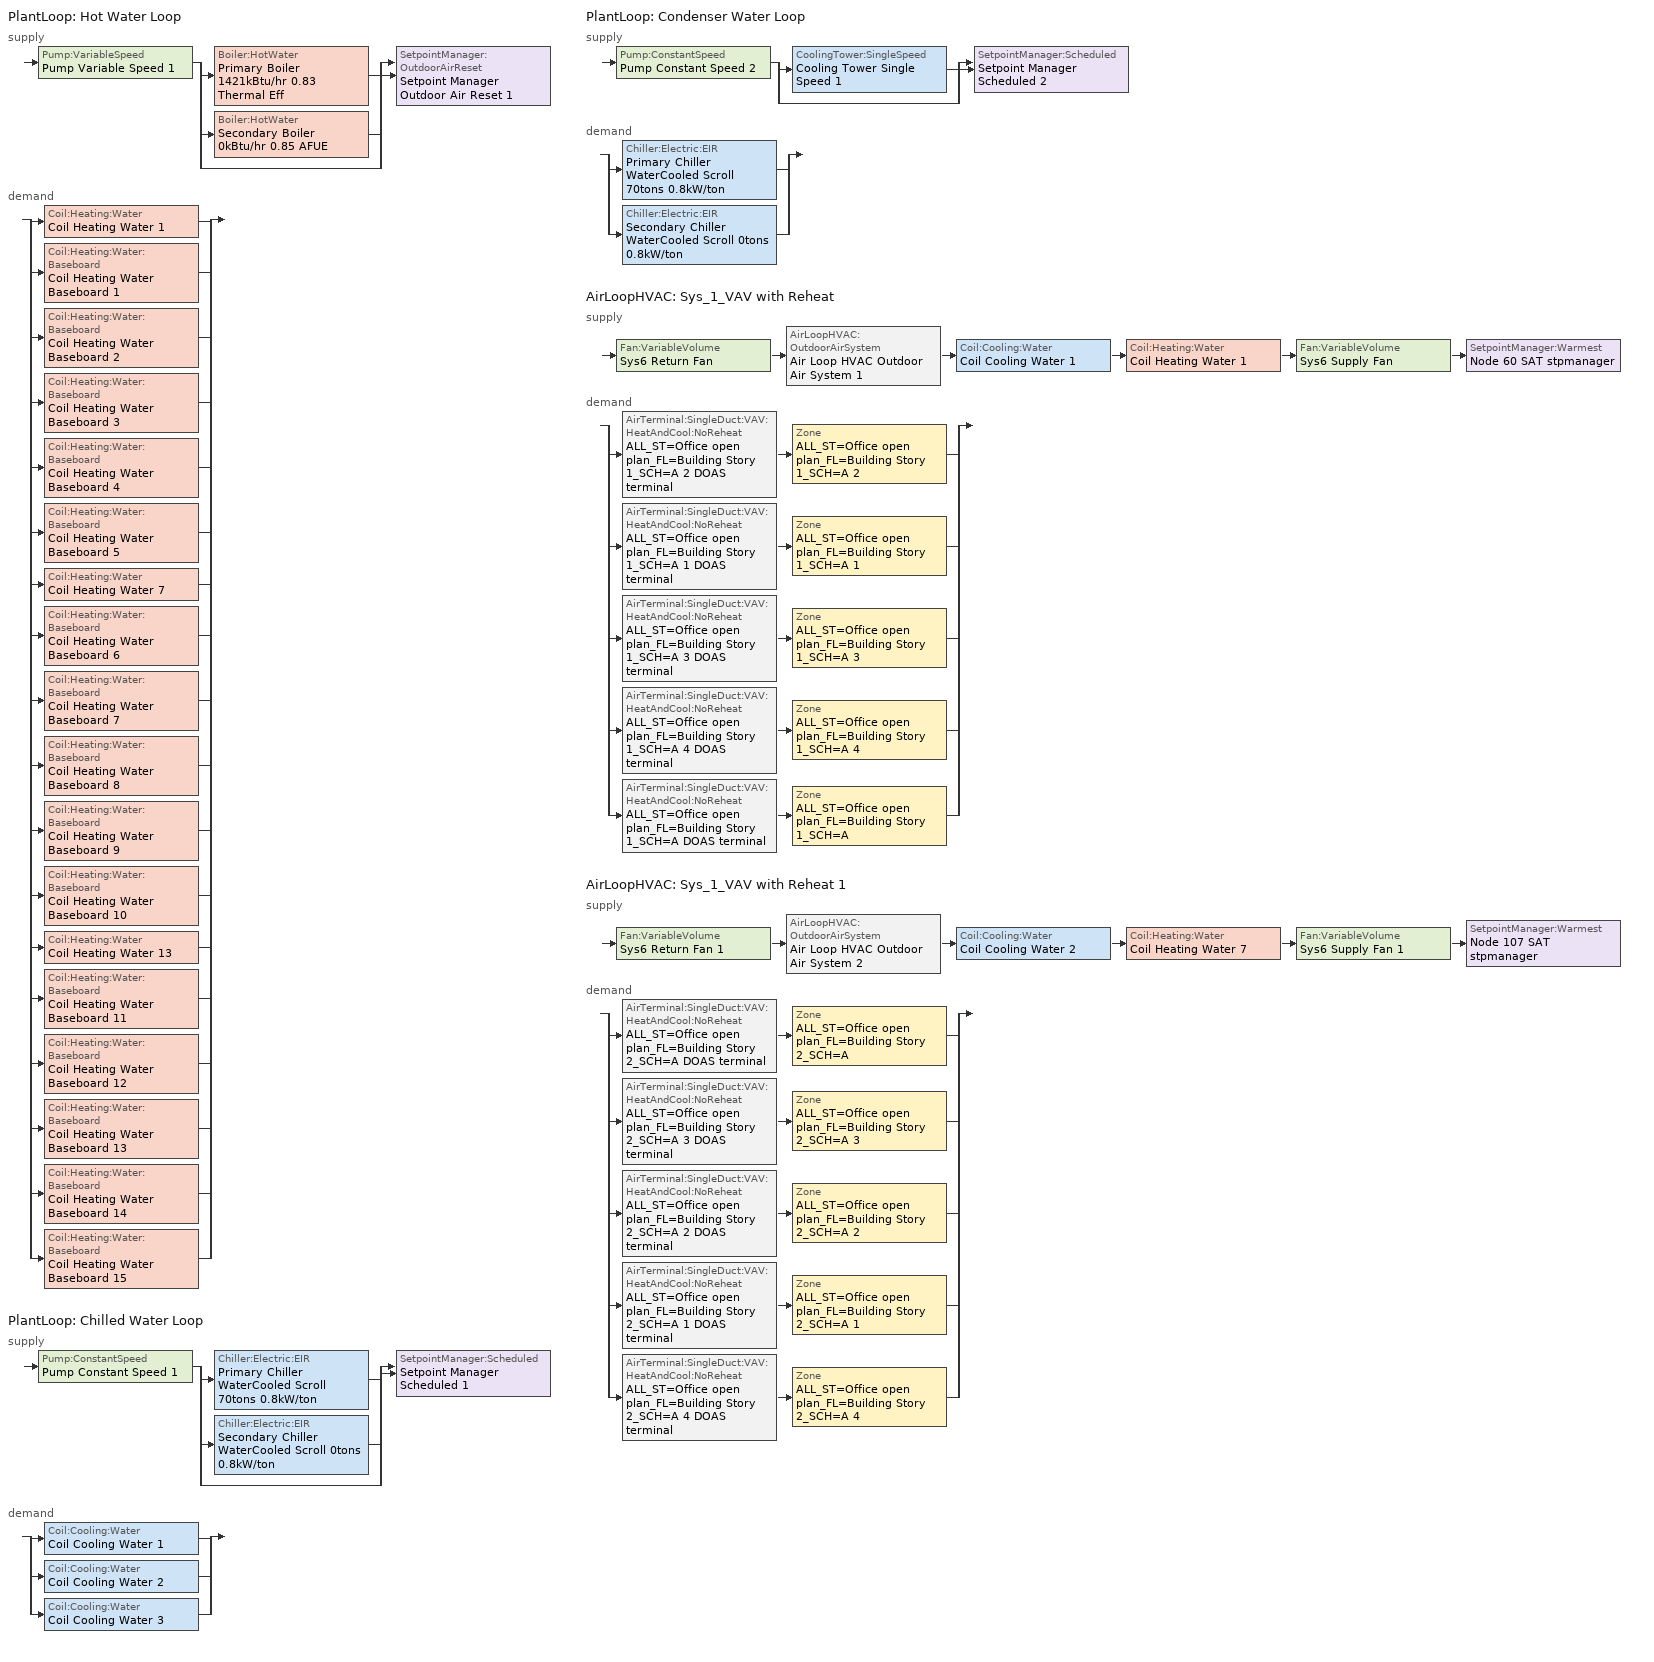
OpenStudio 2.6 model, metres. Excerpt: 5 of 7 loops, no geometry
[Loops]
PlantLoop 'Hot Water Loop'
 supply: Pump:VariableSpeed 'Pump Variable Speed 1' > split
  | Boiler:HotWater 'Primary Boiler 1421kBtu/hr 0.83 Thermal Eff'
  | Boiler:HotWater 'Secondary Boiler 0kBtu/hr 0.85 AFUE'
  | bypass
  join > SetpointManager:OutdoorAirReset 'Setpoint Manager Outdoor Air Reset 1'
 demand: split
  | Coil:Heating:Water 'Coil Heating Water 1'
  | Coil:Heating:Water:Baseboard 'Coil Heating Water Baseboard 1'
  | Coil:Heating:Water:Baseboard 'Coil Heating Water Baseboard 2'
  | Coil:Heating:Water:Baseboard 'Coil Heating Water Baseboard 3'
  | Coil:Heating:Water:Baseboard 'Coil Heating Water Baseboard 4'
  | Coil:Heating:Water:Baseboard 'Coil Heating Water Baseboard 5'
  | Coil:Heating:Water 'Coil Heating Water 7'
  | Coil:Heating:Water:Baseboard 'Coil Heating Water Baseboard 6'
  | Coil:Heating:Water:Baseboard 'Coil Heating Water Baseboard 7'
  | Coil:Heating:Water:Baseboard 'Coil Heating Water Baseboard 8'
  | Coil:Heating:Water:Baseboard 'Coil Heating Water Baseboard 9'
  | Coil:Heating:Water:Baseboard 'Coil Heating Water Baseboard 10'
  | Coil:Heating:Water 'Coil Heating Water 13'
  | Coil:Heating:Water:Baseboard 'Coil Heating Water Baseboard 11'
  | Coil:Heating:Water:Baseboard 'Coil Heating Water Baseboard 12'
  | Coil:Heating:Water:Baseboard 'Coil Heating Water Baseboard 13'
  | Coil:Heating:Water:Baseboard 'Coil Heating Water Baseboard 14'
  | Coil:Heating:Water:Baseboard 'Coil Heating Water Baseboard 15'
PlantLoop 'Chilled Water Loop'
 supply: Pump:ConstantSpeed 'Pump Constant Speed 1' > split
  | Chiller:Electric:EIR 'Primary Chiller WaterCooled Scroll 70tons 0.8kW/ton'
  | Chiller:Electric:EIR 'Secondary Chiller WaterCooled Scroll 0tons 0.8kW/ton'
  | bypass
  join > SetpointManager:Scheduled 'Setpoint Manager Scheduled 1'
 demand: split
  | Coil:Cooling:Water 'Coil Cooling Water 1'
  | Coil:Cooling:Water 'Coil Cooling Water 2'
  | Coil:Cooling:Water 'Coil Cooling Water 3'
PlantLoop 'Condenser Water Loop'
 supply: Pump:ConstantSpeed 'Pump Constant Speed 2' > split
  | CoolingTower:SingleSpeed 'Cooling Tower Single Speed 1'
  | bypass
  join > SetpointManager:Scheduled 'Setpoint Manager Scheduled 2'
 demand: split
  | Chiller:Electric:EIR 'Primary Chiller WaterCooled Scroll 70tons 0.8kW/ton'
  | Chiller:Electric:EIR 'Secondary Chiller WaterCooled Scroll 0tons 0.8kW/ton'
AirLoopHVAC 'Sys_1_VAV with Reheat'
 supply: Fan:VariableVolume 'Sys6 Return Fan' > AirLoopHVAC:OutdoorAirSystem 'Air Loop HVAC Outdoor Air System 1' > Coil:Cooling:Water 'Coil Cooling Water 1' > Coil:Heating:Water 'Coil Heating Water 1' > Fan:VariableVolume 'Sys6 Supply Fan' > SetpointManager:Warmest 'Node 60 SAT stpmanager'
 demand: split
  | AirTerminal:SingleDuct:VAV:HeatAndCool:NoReheat 'ALL_ST=Office open plan_FL=Building Story 1_SCH=A 2 DOAS terminal' > Zone 'ALL_ST=Office open plan_FL=Building Story 1_SCH=A 2'
  | AirTerminal:SingleDuct:VAV:HeatAndCool:NoReheat 'ALL_ST=Office open plan_FL=Building Story 1_SCH=A 1 DOAS terminal' > Zone 'ALL_ST=Office open plan_FL=Building Story 1_SCH=A 1'
  | AirTerminal:SingleDuct:VAV:HeatAndCool:NoReheat 'ALL_ST=Office open plan_FL=Building Story 1_SCH=A 3 DOAS terminal' > Zone 'ALL_ST=Office open plan_FL=Building Story 1_SCH=A 3'
  | AirTerminal:SingleDuct:VAV:HeatAndCool:NoReheat 'ALL_ST=Office open plan_FL=Building Story 1_SCH=A 4 DOAS terminal' > Zone 'ALL_ST=Office open plan_FL=Building Story 1_SCH=A 4'
  | AirTerminal:SingleDuct:VAV:HeatAndCool:NoReheat 'ALL_ST=Office open plan_FL=Building Story 1_SCH=A DOAS terminal' > Zone 'ALL_ST=Office open plan_FL=Building Story 1_SCH=A'
AirLoopHVAC 'Sys_1_VAV with Reheat 1'
 supply: Fan:VariableVolume 'Sys6 Return Fan 1' > AirLoopHVAC:OutdoorAirSystem 'Air Loop HVAC Outdoor Air System 2' > Coil:Cooling:Water 'Coil Cooling Water 2' > Coil:Heating:Water 'Coil Heating Water 7' > Fan:VariableVolume 'Sys6 Supply Fan 1' > SetpointManager:Warmest 'Node 107 SAT stpmanager'
 demand: split
  | AirTerminal:SingleDuct:VAV:HeatAndCool:NoReheat 'ALL_ST=Office open plan_FL=Building Story 2_SCH=A DOAS terminal' > Zone 'ALL_ST=Office open plan_FL=Building Story 2_SCH=A'
  | AirTerminal:SingleDuct:VAV:HeatAndCool:NoReheat 'ALL_ST=Office open plan_FL=Building Story 2_SCH=A 3 DOAS terminal' > Zone 'ALL_ST=Office open plan_FL=Building Story 2_SCH=A 3'
  | AirTerminal:SingleDuct:VAV:HeatAndCool:NoReheat 'ALL_ST=Office open plan_FL=Building Story 2_SCH=A 2 DOAS terminal' > Zone 'ALL_ST=Office open plan_FL=Building Story 2_SCH=A 2'
  | AirTerminal:SingleDuct:VAV:HeatAndCool:NoReheat 'ALL_ST=Office open plan_FL=Building Story 2_SCH=A 1 DOAS terminal' > Zone 'ALL_ST=Office open plan_FL=Building Story 2_SCH=A 1'
  | AirTerminal:SingleDuct:VAV:HeatAndCool:NoReheat 'ALL_ST=Office open plan_FL=Building Story 2_SCH=A 4 DOAS terminal' > Zone 'ALL_ST=Office open plan_FL=Building Story 2_SCH=A 4'
[Sizing:Zone] Zone Cooling Design Supply Air Temperature Input Method=SupplyAirTemperature; Zone Cooling Design Supply Air Temperature {C}=13; Zone Cooling Design Supply Air Temperature Difference {deltaC}=11.11; Zone Heating Design Supply Air Temperature Input Method=SupplyAirTemperature; Zone Heating Design Supply Air Temperature {C}=43; Zone Heating Design Supply Air Temperature Difference {deltaC}=11.11; Zone Cooling Design Supply Air Humidity Ratio {kg-H2O/kg-air}=0.0085; Zone Heating Design Supply Air Humidity Ratio {kg-H2O/kg-air}=0.008; Zone Heating Sizing Factor=1.3; Zone Cooling Sizing Factor=1.1; Cooling Design Air Flow Method=DesignDay; Heating Design Air Flow Method=DesignDay; Account for Dedicated Outdoor Air System=No; Dedicated Outdoor Air System Control Strategy=NeutralSupplyAir; Dedicated Outdoor Air Low Setpoint Temperature for Design {C}=autosize; Dedicated Outdoor Air High Setpoint Temperature for Design {C}=autosize
ALL_ST=Office open plan_FL=Building Story 2_SCH=A; ALL_ST=Office open plan_FL=Building Story 1_SCH=A; ALL_ST=Office open plan_FL=Building Story 2_SCH=A 1; ALL_ST=Office open plan_FL=Building Story 2_SCH=A 2; ALL_ST=Office open plan_FL=Building Story 2_SCH=A 3; ALL_ST=Office open plan_FL=Building Story 1_SCH=A 1; ALL_ST=Office open plan_FL=Building Story 1_SCH=A 2; ALL_ST=Office open plan_FL=Building Story 2_SCH=A 4; ALL_ST=Office open plan_FL=Building Story 1_SCH=A 3; ALL_ST=Office open plan_FL=Building Story 1_SCH=A 4
[Zone equipment]
ALL_ST=Office open plan_FL=Building Story 2_SCH=A: ALL_ST=Office open plan_FL=Building Story 2_SCH=A DOAS terminal, Zone HVAC Baseboard Convective Water 6, Zone HVAC Terminal Unit Variable Refrigerant Flow 6
ALL_ST=Office open plan_FL=Building Story 1_SCH=A: ALL_ST=Office open plan_FL=Building Story 1_SCH=A DOAS terminal, Zone HVAC Baseboard Convective Water 5, Zone HVAC Terminal Unit Variable Refrigerant Flow 15
ALL_ST=Office open plan_FL=Building Story 2_SCH=A 1: ALL_ST=Office open plan_FL=Building Story 2_SCH=A 1 DOAS terminal, Zone HVAC Baseboard Convective Water 9, Zone HVAC Terminal Unit Variable Refrigerant Flow 9
ALL_ST=Office open plan_FL=Building Story 2_SCH=A 2: ALL_ST=Office open plan_FL=Building Story 2_SCH=A 2 DOAS terminal, Zone HVAC Baseboard Convective Water 8, Zone HVAC Terminal Unit Variable Refrigerant Flow 8
ALL_ST=Office open plan_FL=Building Story 2_SCH=A 3: ALL_ST=Office open plan_FL=Building Story 2_SCH=A 3 DOAS terminal, Zone HVAC Baseboard Convective Water 7, Zone HVAC Terminal Unit Variable Refrigerant Flow 7
ALL_ST=Office open plan_FL=Building Story 1_SCH=A 1: ALL_ST=Office open plan_FL=Building Story 1_SCH=A 1 DOAS terminal, Zone HVAC Baseboard Convective Water 2, Zone HVAC Terminal Unit Variable Refrigerant Flow 12
ALL_ST=Office open plan_FL=Building Story 1_SCH=A 2: ALL_ST=Office open plan_FL=Building Story 1_SCH=A 2 DOAS terminal, Zone HVAC Baseboard Convective Water 1, Zone HVAC Terminal Unit Variable Refrigerant Flow 11
ALL_ST=Office open plan_FL=Building Story 2_SCH=A 4: ALL_ST=Office open plan_FL=Building Story 2_SCH=A 4 DOAS terminal, Zone HVAC Baseboard Convective Water 10, Zone HVAC Terminal Unit Variable Refrigerant Flow 10
ALL_ST=Office open plan_FL=Building Story 1_SCH=A 3: ALL_ST=Office open plan_FL=Building Story 1_SCH=A 3 DOAS terminal, Zone HVAC Baseboard Convective Water 3, Zone HVAC Terminal Unit Variable Refrigerant Flow 13
ALL_ST=Office open plan_FL=Building Story 1_SCH=A 4: ALL_ST=Office open plan_FL=Building Story 1_SCH=A 4 DOAS terminal, Zone HVAC Baseboard Convective Water 4, Zone HVAC Terminal Unit Variable Refrigerant Flow 14
[PlantLoop] Glycol Concentration=0; Plant Loop Volume {m3}=Autocalculate; Load Distribution Scheme=Optimal
Name | Fluid Type
Hot Water Loop | Water
Chilled Water Loop; Condenser Water Loop
[Sizing:Plant] Sizing Option=NonCoincident; Zone Timesteps in Averaging Window=1; Coincident Sizing Factor Mode=None
Name | Loop Type | Design Loop Exit Temperature {C} | Loop Design Temperature Difference {deltaC}
Hot Water Loop | Heating | 82 | 16
Chilled Water Loop | Cooling | 7 | 6
Condenser Water Loop | Condenser | 29 | 6
[Pump:VariableSpeed]
Pump Variable Speed 1: Motor Efficiency=0.865; Pump Control Type=Intermittent; Skin Loss Radiative Fraction=0.5; Design Power Sizing Method=PowerPerFlowPerPressure; Design Electric Power per Unit Flow Rate {W/(m3/s)}=348701.1; Design Shaft Power per Unit Flow Rate per Unit Head {W-s/m3-Pa}=1.45151; Design Minimum Flow Rate Fraction=0
[Boiler:HotWater] Fuel Type=NaturalGas; Nominal Thermal Efficiency=0.96; Normalized Boiler Efficiency Curve=BOILER-EFFFPLR-NECB2011; Water Outlet Upper Temperature Limit {C}=99; Parasitic Electric Load {W}=0; Sizing Factor=1
Name | Nominal Capacity {W} | Minimum Part Load Ratio | Boiler Flow Mode
Primary Boiler 1421kBtu/hr 0.83 Thermal Eff | 416365 | 0.25 | LeavingSetpointModulated
Secondary Boiler 0kBtu/hr 0.85 AFUE | 0.001 |  | ConstantFlow
[SetpointManager:OutdoorAirReset]
Setpoint Manager Outdoor Air Reset 1: Control Variable=Temperature; Setpoint at Outdoor Low Temperature {C}=82; Outdoor Low Temperature {C}=-16; Setpoint at Outdoor High Temperature {C}=60; Outdoor High Temperature {C}=0
[Pump:ConstantSpeed] Rated Flow Rate {m3/s}=autosize; Rated Pump Head {Pa}=179352; Rated Power Consumption {W}=autosize; Fraction of Motor Inefficiencies to Fluid Stream=0; Pump Control Type=Intermittent; Design Power Sizing Method=PowerPerFlowPerPressure; Design Electric Power per Unit Flow Rate {W/(m3/s)}=348701.1
Name | Motor Efficiency | Design Shaft Power per Unit Flow Rate per Unit Head {W-s/m3-Pa}
Pump Constant Speed 1 | 0.895 | 1.75215
Pump Constant Speed 2 | 0.917 | 1.53876
[Chiller:Electric:EIR] Reference COP {W/W}=4.5032; Cooling Capacity Function of Temperature Curve=WaterCooled_Scroll_CAPFT_NECB2011; Electric Input to Cooling Output Ratio Function of Temperature Curve=WaterCooled_Scroll_EIRFT_NECB2011; Electric Input to Cooling Output Ratio Function of Part Load Ratio Curve=WaterCooled_Scroll_EIRFPLR_NECB2011; Minimum Part Load Ratio=0.25; Minimum Unloading Ratio=0.25; Condenser Type=WaterCooled; Chiller Flow Mode=LeavingSetpointModulated; Design Heat Recovery Water Flow Rate {m3/s}=0; Sizing Factor=1; Basin Heater Capacity {W/K}=0; Basin Heater Setpoint Temperature {C}=10
Name | Reference Capacity {W}
Primary Chiller WaterCooled Scroll 70tons 0.8kW/ton | 245144
Secondary Chiller WaterCooled Scroll 0tons 0.8kW/ton | 0.001
[SetpointManager:Scheduled] Control Variable=Temperature
Name | Schedule
Setpoint Manager Scheduled 1 | CHW Temp
Setpoint Manager Scheduled 2 | CW Temp
[CoolingTower:SingleSpeed]
Cooling Tower Single Speed 1: Design Water Flow Rate {m3/s}=autosize; Design Air Flow Rate {m3/s}=autosize; Fan Power at Design Air Flow Rate {W}=3894.56; U-Factor Times Area Value at Design Air Flow Rate {W/K}=autosize; Air Flow Rate in Free Convection Regime {m3/s}=autosize; U-Factor Times Area Value at Free Convection Air Flow Rate {W/K}=autosize; Performance Input Method=UFactorTimesAreaAndDesignWaterFlowRate; Free Convection Capacity {W}=0; Basin Heater Capacity {W/K}=0; Evaporation Loss Mode=LossFactor; Evaporation Loss Factor {percent/K}=0.2; Drift Loss Percent {percent}=0.008; Blowdown Calculation Mode=ConcentrationRatio; Blowdown Concentration Ratio=3; Capacity Control=FanCycling; Number of Cells=1; Cell Control=MinimalCell; Cell Minimum  Water Flow Rate Fraction=0.33; Cell Maximum Water Flow Rate Fraction=2.5; Sizing Factor=1; Free Convection Air Flow Rate Sizing Factor=0.1; Free Convection U-Factor Times Area Value Sizing Factor=0.1; Heat Rejection Capacity and Nominal Capacity Sizing Ratio=1.25; Free Convection Nominal Capacity Sizing Factor=0.1; Design Inlet Air Dry-Bulb Temperature {C}=35; Design Inlet Air Wet-Bulb Temperature {C}=24; Design Approach Temperature {deltaC}=5; Design Range Temperature {deltaC}=6
[AirLoopHVAC] Design Supply Air Flow Rate {m3/s}=AutoSize
Name | Availability Schedule
Sys_1_VAV with Reheat | Sys_6_VAV with Reheat Occ Sch
Sys_1_VAV with Reheat 1 | Sys_6_VAV with Reheat 1 Occ Sch
[Sizing:System] Type of Load to Size On=VentilationRequirement; Design Outdoor Air Flow Rate {m3/s}=Autosize; Minimum System Air Flow Ratio=0.3; Preheat Design Temperature {C}=7; Preheat Design Humidity Ratio {kg-H2O/kg-Air}=0.008; Precool Design Temperature {C}=12.8; Precool Design Humidity Ratio {kg-H2O/kg-Air}=0.008; Central Cooling Design Supply Air Temperature {C}=13; Central Heating Design Supply Air Temperature {C}=13.1; Sizing Option=NonCoincident; 100% Outdoor Air in Cooling=Yes; 100% Outdoor Air in Heating=Yes; Central Cooling Design Supply Air Humidity Ratio {kg-H2O/kg-Air}=0.0085; Central Heating Design Supply Air Humidity Ratio {kg-H2O/kg-Air}=0.008; Cooling Design Air Flow Method=DesignDay; Cooling Design Air Flow Rate {m3/s}=0; Heating Design Air Flow Method=DesignDay; Heating Design Air Flow Rate {m3/s}=0; System Outdoor Air Method=ZoneSum; Zone Maximum Outdoor Air Fraction=1; Cooling Supply Air Flow Rate Per Floor Area {m3/s-m2}=0.00996765; Cooling Fraction of Autosized Cooling Supply Air Flow Rate=1; Cooling Supply Air Flow Rate Per Unit Cooling Capacity {m3/s-W}=3.94755e-05; Heating Supply Air Flow Rate Per Floor Area {m3/s-m2}=0.00996765; Heating Fraction of Autosized Heating Supply Air Flow Rate=1; Heating Fraction of Autosized Cooling Supply Air Flow Rate=1; Heating Supply Air Flow Rate Per Unit Heating Capacity {m3/s-W}=3.15882e-05; Cooling Design Capacity Method=CoolingDesignCapacity; Cooling Design Capacity {W}=autosize; Cooling Design Capacity Per Floor Area {W/m2}=234.7; Fraction of Autosized Cooling Design Capacity=1; Heating Design Capacity Method=HeatingDesignCapacity; Heating Design Capacity {W}=autosize; Heating Design Capacity Per Floor Area {W/m2}=157; Fraction of Autosized Heating Design Capacity=1; Central Cooling Capacity Control Method=OnOff
Sys_1_VAV with Reheat; Sys_1_VAV with Reheat 1
[Fan:VariableVolume] Availability Schedule=Always On Discrete; Fan Efficiency=0.82; Maximum Flow Rate {m3/s}=Autosize; Fan Power Minimum Flow Rate Input Method=Fraction; Fan Power Minimum Flow Fraction=0.68; Fan Power Minimum Air Flow Rate {m3/s}=0; Motor In Airstream Fraction=1; Fan Power Coefficient 1=-2.4176; Fan Power Coefficient 2=9.5874; Fan Power Coefficient 3=-11.559; Fan Power Coefficient 4=5.4009; Fan Power Coefficient 5=0
Name | Pressure Rise {Pa} | Motor Efficiency
Sys6 Supply Fan; Sys6 Supply Fan 1 | 1000 | 0.8461
Sys6 Return Fan; Sys6 Return Fan 1 | 250 | 0.4615
[Coil:Heating:Water] Availability Schedule=Always On Discrete
Coil Heating Water 1; Coil Heating Water 7; Coil Heating Water 13
[Coil:Cooling:Water] Availability Schedule=Always On Discrete
Coil Cooling Water 1; Coil Cooling Water 2; Coil Cooling Water 3
[Controller:OutdoorAir] Minimum Outdoor Air Flow Rate {m3/s}=autosize; Maximum Outdoor Air Flow Rate {m3/s}=Autosize; Economizer Control Type=DifferentialEnthalpy; Economizer Control Action Type=ModulateFlow; Lockout Type=NoLockout; Minimum Limit Type=FixedMinimum; High Humidity Control=No; Heat Recovery Bypass Control Type=BypassWhenOAFlowGreaterThanMinimum
Name | Minimum Outdoor Air Schedule | Controller Mechanical Ventilation
Controller Outdoor Air 1 | Sys_6_VAV with Reheat Occ Sch | Controller Mechanical Ventilation 1
Controller Outdoor Air 2 | Sys_6_VAV with Reheat 1 Occ Sch | Controller Mechanical Ventilation 2
[Controller:MechanicalVentilation] Availability Schedule=Always On Discrete; System Outdoor Air Method=ZoneSum
Controller Mechanical Ventilation 1; Controller Mechanical Ventilation 2
[AirLoopHVAC:OutdoorAirSystem]
Name | Controller
Air Loop HVAC Outdoor Air System 1 | Controller Outdoor Air 1
Air Loop HVAC Outdoor Air System 2 | Controller Outdoor Air 2
[Controller:WaterCoil] Minimum Actuated Flow {m3/s}=0
Name | Water Coil | Action | Controller Convergence Tolerance {deltaC}
Controller Water Coil 1 | Coil Heating Water 1 | Normal | 0.0001
Controller Water Coil 2 | Coil Cooling Water 1 | Reverse
Controller Water Coil 8 | Coil Heating Water 7 | Normal | 0.0001
Controller Water Coil 9 | Coil Cooling Water 2 | Reverse
Controller Water Coil 15 | Coil Heating Water 13 | Normal | 0.0001
Controller Water Coil 16 | Coil Cooling Water 3 | Reverse
[Coil:Heating:Water:Baseboard] Heating Design Capacity Method=HeatingDesignCapacity; Heating Design Capacity {W}=autosize; Heating Design Capacity Per Floor Area {W/m2}=0; Fraction of Autosized Heating Design Capacity=0.8
Coil Heating Water Baseboard 1; Coil Heating Water Baseboard 2; Coil Heating Water Baseboard 3; Coil Heating Water Baseboard 4; Coil Heating Water Baseboard 5; Coil Heating Water Baseboard 6; Coil Heating Water Baseboard 7; Coil Heating Water Baseboard 8; Coil Heating Water Baseboard 9; Coil Heating Water Baseboard 10; Coil Heating Water Baseboard 11; Coil Heating Water Baseboard 12; Coil Heating Water Baseboard 13; Coil Heating Water Baseboard 14; Coil Heating Water Baseboard 15
[ZoneHVAC:Baseboard:Convective:Water] Availability Schedule=Always On Discrete
Name | Heating Coil
Zone HVAC Baseboard Convective Water 1 | Coil Heating Water Baseboard 1
Zone HVAC Baseboard Convective Water 2 | Coil Heating Water Baseboard 2
Zone HVAC Baseboard Convective Water 3 | Coil Heating Water Baseboard 3
Zone HVAC Baseboard Convective Water 4 | Coil Heating Water Baseboard 4
Zone HVAC Baseboard Convective Water 5 | Coil Heating Water Baseboard 5
Zone HVAC Baseboard Convective Water 6 | Coil Heating Water Baseboard 6
Zone HVAC Baseboard Convective Water 7 | Coil Heating Water Baseboard 7
Zone HVAC Baseboard Convective Water 8 | Coil Heating Water Baseboard 8
Zone HVAC Baseboard Convective Water 9 | Coil Heating Water Baseboard 9
Zone HVAC Baseboard Convective Water 10 | Coil Heating Water Baseboard 10
Zone HVAC Baseboard Convective Water 11 | Coil Heating Water Baseboard 11
Zone HVAC Baseboard Convective Water 12 | Coil Heating Water Baseboard 12
Zone HVAC Baseboard Convective Water 13 | Coil Heating Water Baseboard 13
Zone HVAC Baseboard Convective Water 14 | Coil Heating Water Baseboard 14
Zone HVAC Baseboard Convective Water 15 | Coil Heating Water Baseboard 15
[Fan:OnOff] Availability Schedule=Always On Discrete; Fan Efficiency=0.82; Pressure Rise {Pa}=300; Maximum Flow Rate {m3/s}=autosize; Motor Efficiency=0.8; Motor In Airstream Fraction=1
Name | Fan Power Ratio Function of Speed Ratio Curve | Fan Efficiency Ratio Function of Speed Ratio Curve
Zone HVAC Terminal Unit Variable Refrigerant Flow 6 Fan | Fan On Off Power Curve 6 | Fan On Off Efficiency Curve 6
Zone HVAC Terminal Unit Variable Refrigerant Flow 7 Fan | Fan On Off Power Curve 7 | Fan On Off Efficiency Curve 7
Zone HVAC Terminal Unit Variable Refrigerant Flow 8 Fan | Fan On Off Power Curve 8 | Fan On Off Efficiency Curve 8
Zone HVAC Terminal Unit Variable Refrigerant Flow 9 Fan | Fan On Off Power Curve 9 | Fan On Off Efficiency Curve 9
Zone HVAC Terminal Unit Variable Refrigerant Flow 10 Fan | Fan On Off Power Curve 10 | Fan On Off Efficiency Curve 10
Zone HVAC Terminal Unit Variable Refrigerant Flow 11 Fan | Fan On Off Power Curve 11 | Fan On Off Efficiency Curve 11
Zone HVAC Terminal Unit Variable Refrigerant Flow 12 Fan | Fan On Off Power Curve 12 | Fan On Off Efficiency Curve 12
Zone HVAC Terminal Unit Variable Refrigerant Flow 13 Fan | Fan On Off Power Curve 13 | Fan On Off Efficiency Curve 13
Zone HVAC Terminal Unit Variable Refrigerant Flow 14 Fan | Fan On Off Power Curve 14 | Fan On Off Efficiency Curve 14
Zone HVAC Terminal Unit Variable Refrigerant Flow 15 Fan | Fan On Off Power Curve 15 | Fan On Off Efficiency Curve 15
[SetpointManager:Warmest] Control Variable=Temperature; Minimum Setpoint Temperature {C}=12; Maximum Setpoint Temperature {C}=35; Strategy=MaximumTemperature
Node 107 SAT stpmanager; Node 60 SAT stpmanager
[AirTerminal:SingleDuct:VAV:HeatAndCool:NoReheat] Availability Schedule=Always On Discrete; Maximum Air Flow Rate {m3/s}=autosize; Zone Minimum Air Flow Fraction=0
ALL_ST=Office open plan_FL=Building Story 2_SCH=A DOAS terminal; ALL_ST=Office open plan_FL=Building Story 2_SCH=A 3 DOAS terminal; ALL_ST=Office open plan_FL=Building Story 2_SCH=A 2 DOAS terminal; ALL_ST=Office open plan_FL=Building Story 2_SCH=A 1 DOAS terminal; ALL_ST=Office open plan_FL=Building Story 2_SCH=A 4 DOAS terminal; ALL_ST=Office open plan_FL=Building Story 1_SCH=A 2 DOAS terminal; ALL_ST=Office open plan_FL=Building Story 1_SCH=A 1 DOAS terminal; ALL_ST=Office open plan_FL=Building Story 1_SCH=A 3 DOAS terminal; ALL_ST=Office open plan_FL=Building Story 1_SCH=A 4 DOAS terminal; ALL_ST=Office open plan_FL=Building Story 1_SCH=A DOAS terminal
[ZoneHVAC:TerminalUnit:VariableRefrigerantFlow] Terminal Unit Availability schedule=Always On Discrete; Supply Air Flow Rate During Cooling Operation {m3/s}=autosize; Supply Air Flow Rate When No Cooling is Needed {m3/s}=autosize; Supply Air Flow Rate During Heating Operation {m3/s}=autosize; Supply Air Flow Rate When No Heating is Needed {m3/s}=autosize; Outdoor Air Flow Rate During Cooling Operation {m3/s}=autosize; Outdoor Air Flow Rate During Heating Operation {m3/s}=autosize; Outdoor Air Flow Rate When No Cooling or Heating is Needed {m3/s}=autosize; Supply Air Fan Operating Mode Schedule=Always On Discrete; Zone Terminal Unit On Parasitic Electric Energy Use {W}=30; Zone Terminal Unit Off Parasitic Electric Energy Use {W}=20; Rated Total Heating Capacity Sizing Ratio {W/W}=1
Name | Supply Air Fan | Cooling Coil | Heating Coil
Zone HVAC Terminal Unit Variable Refrigerant Flow 6 | Zone HVAC Terminal Unit Variable Refrigerant Flow 6 Fan | Zone HVAC Terminal Unit Variable Refrigerant Flow 6 Cooling Coil | Zone HVAC Terminal Unit Variable Refrigerant Flow 6 Heating Coil
Zone HVAC Terminal Unit Variable Refrigerant Flow 7 | Zone HVAC Terminal Unit Variable Refrigerant Flow 7 Fan | Zone HVAC Terminal Unit Variable Refrigerant Flow 7 Cooling Coil | Zone HVAC Terminal Unit Variable Refrigerant Flow 7 Heating Coil
Zone HVAC Terminal Unit Variable Refrigerant Flow 8 | Zone HVAC Terminal Unit Variable Refrigerant Flow 8 Fan | Zone HVAC Terminal Unit Variable Refrigerant Flow 8 Cooling Coil | Zone HVAC Terminal Unit Variable Refrigerant Flow 8 Heating Coil
Zone HVAC Terminal Unit Variable Refrigerant Flow 9 | Zone HVAC Terminal Unit Variable Refrigerant Flow 9 Fan | Zone HVAC Terminal Unit Variable Refrigerant Flow 9 Cooling Coil | Zone HVAC Terminal Unit Variable Refrigerant Flow 9 Heating Coil
Zone HVAC Terminal Unit Variable Refrigerant Flow 10 | Zone HVAC Terminal Unit Variable Refrigerant Flow 10 Fan | Zone HVAC Terminal Unit Variable Refrigerant Flow 10 Cooling Coil | Zone HVAC Terminal Unit Variable Refrigerant Flow 10 Heating Coil
Zone HVAC Terminal Unit Variable Refrigerant Flow 11 | Zone HVAC Terminal Unit Variable Refrigerant Flow 11 Fan | Zone HVAC Terminal Unit Variable Refrigerant Flow 11 Cooling Coil | Zone HVAC Terminal Unit Variable Refrigerant Flow 11 Heating Coil
Zone HVAC Terminal Unit Variable Refrigerant Flow 12 | Zone HVAC Terminal Unit Variable Refrigerant Flow 12 Fan | Zone HVAC Terminal Unit Variable Refrigerant Flow 12 Cooling Coil | Zone HVAC Terminal Unit Variable Refrigerant Flow 12 Heating Coil
Zone HVAC Terminal Unit Variable Refrigerant Flow 13 | Zone HVAC Terminal Unit Variable Refrigerant Flow 13 Fan | Zone HVAC Terminal Unit Variable Refrigerant Flow 13 Cooling Coil | Zone HVAC Terminal Unit Variable Refrigerant Flow 13 Heating Coil
Zone HVAC Terminal Unit Variable Refrigerant Flow 14 | Zone HVAC Terminal Unit Variable Refrigerant Flow 14 Fan | Zone HVAC Terminal Unit Variable Refrigerant Flow 14 Cooling Coil | Zone HVAC Terminal Unit Variable Refrigerant Flow 14 Heating Coil
Zone HVAC Terminal Unit Variable Refrigerant Flow 15 | Zone HVAC Terminal Unit Variable Refrigerant Flow 15 Fan | Zone HVAC Terminal Unit Variable Refrigerant Flow 15 Cooling Coil | Zone HVAC Terminal Unit Variable Refrigerant Flow 15 Heating Coil
[Coil:Cooling:DX:VariableRefrigerantFlow] Availability Schedule=Always On Discrete; Rated Total Cooling Capacity {W}=autosize; Rated Sensible Heat Ratio=autosize; Rated Air Flow Rate {m3/s}=autosize
Name | Cooling Capacity Ratio Modifier Function of Temperature Curve | Cooling Capacity Modifier Curve Function of Flow Fraction
Zone HVAC Terminal Unit Variable Refrigerant Flow 6 Cooling Coil | VRFTUCoolCapFT 5 | VRFACCoolCapFFF 5
Zone HVAC Terminal Unit Variable Refrigerant Flow 7 Cooling Coil | VRFTUCoolCapFT 6 | VRFACCoolCapFFF 6
Zone HVAC Terminal Unit Variable Refrigerant Flow 8 Cooling Coil | VRFTUCoolCapFT 7 | VRFACCoolCapFFF 7
Zone HVAC Terminal Unit Variable Refrigerant Flow 9 Cooling Coil | VRFTUCoolCapFT 8 | VRFACCoolCapFFF 8
Zone HVAC Terminal Unit Variable Refrigerant Flow 10 Cooling Coil | VRFTUCoolCapFT 9 | VRFACCoolCapFFF 9
Zone HVAC Terminal Unit Variable Refrigerant Flow 11 Cooling Coil | VRFTUCoolCapFT 10 | VRFACCoolCapFFF 10
Zone HVAC Terminal Unit Variable Refrigerant Flow 12 Cooling Coil | VRFTUCoolCapFT 11 | VRFACCoolCapFFF 11
Zone HVAC Terminal Unit Variable Refrigerant Flow 13 Cooling Coil | VRFTUCoolCapFT 12 | VRFACCoolCapFFF 12
Zone HVAC Terminal Unit Variable Refrigerant Flow 14 Cooling Coil | VRFTUCoolCapFT 13 | VRFACCoolCapFFF 13
Zone HVAC Terminal Unit Variable Refrigerant Flow 15 Cooling Coil | VRFTUCoolCapFT 14 | VRFACCoolCapFFF 14
[Coil:Heating:DX:VariableRefrigerantFlow] Availability Schedule=Always On Discrete; Rated Total Heating Capacity {W}=autosize; Rated Air Flow Rate {m3/s}=autosize
Name | Heating Capacity Ratio Modifier Function of Temperature Curve | Heating Capacity Modifier Function of Flow Fraction Curve
Zone HVAC Terminal Unit Variable Refrigerant Flow 6 Heating Coil | Coil Heating DX Variable Refrigerant Flow 1 VRFTUHeatCAPFT 5 | Coil Heating DX Variable Refrigerant Flow 1 VRFACCoolCapFFF 5
Zone HVAC Terminal Unit Variable Refrigerant Flow 7 Heating Coil | Coil Heating DX Variable Refrigerant Flow 1 VRFTUHeatCAPFT 6 | Coil Heating DX Variable Refrigerant Flow 1 VRFACCoolCapFFF 6
Zone HVAC Terminal Unit Variable Refrigerant Flow 8 Heating Coil | Coil Heating DX Variable Refrigerant Flow 1 VRFTUHeatCAPFT 7 | Coil Heating DX Variable Refrigerant Flow 1 VRFACCoolCapFFF 7
Zone HVAC Terminal Unit Variable Refrigerant Flow 9 Heating Coil | Coil Heating DX Variable Refrigerant Flow 1 VRFTUHeatCAPFT 8 | Coil Heating DX Variable Refrigerant Flow 1 VRFACCoolCapFFF 8
Zone HVAC Terminal Unit Variable Refrigerant Flow 10 Heating Coil | Coil Heating DX Variable Refrigerant Flow 1 VRFTUHeatCAPFT 9 | Coil Heating DX Variable Refrigerant Flow 1 VRFACCoolCapFFF 9
Zone HVAC Terminal Unit Variable Refrigerant Flow 11 Heating Coil | Coil Heating DX Variable Refrigerant Flow 1 VRFTUHeatCAPFT 10 | Coil Heating DX Variable Refrigerant Flow 1 VRFACCoolCapFFF 10
Zone HVAC Terminal Unit Variable Refrigerant Flow 12 Heating Coil | Coil Heating DX Variable Refrigerant Flow 1 VRFTUHeatCAPFT 11 | Coil Heating DX Variable Refrigerant Flow 1 VRFACCoolCapFFF 11
Zone HVAC Terminal Unit Variable Refrigerant Flow 13 Heating Coil | Coil Heating DX Variable Refrigerant Flow 1 VRFTUHeatCAPFT 12 | Coil Heating DX Variable Refrigerant Flow 1 VRFACCoolCapFFF 12
Zone HVAC Terminal Unit Variable Refrigerant Flow 14 Heating Coil | Coil Heating DX Variable Refrigerant Flow 1 VRFTUHeatCAPFT 13 | Coil Heating DX Variable Refrigerant Flow 1 VRFACCoolCapFFF 13
Zone HVAC Terminal Unit Variable Refrigerant Flow 15 Heating Coil | Coil Heating DX Variable Refrigerant Flow 1 VRFTUHeatCAPFT 14 | Coil Heating DX Variable Refrigerant Flow 1 VRFACCoolCapFFF 14
[Schedule:Ruleset]
Name | Default Day Schedule | Summer Design Day Schedule | Winter Design Day Schedule
CHW Temp | Schedule Day 3
CW Temp | Schedule Day 4
Sys_6_VAV with Reheat Occ Sch | Sys_6_VAV with Reheat Occ Sch Default | Sys_6_VAV with Reheat Occ Sch Summer Design Day | Sys_6_VAV with Reheat Occ Sch Winter Design Day
Sys_6_VAV with Reheat 1 Occ Sch | Sys_6_VAV with Reheat 1 Occ Sch Default | Sys_6_VAV with Reheat 1 Occ Sch Summer Design Day | Sys_6_VAV with Reheat 1 Occ Sch Winter Design Day
[Schedule:Day]
Schedule Day 3; wkdCHW Temp 1; satCHW Temp 1; sunCHW Temp 1: 1, 0, 7, 2, 0, 7, 3, 0, 7, 4, 0, 7, 5, 0, 7, 6, 0, 7, 7, 0, 7, 8, 0, 7, 9, 0, 7, 10, 0, 7, 11, 0, 7, 12, 0, 7, 13, 0, 7, 14, 0, 7, 15, 0, 7, 16, 0, 7, 17, 0, 7, 18, 0, 7, 19, 0, 7, 20, 0, 7, 21, 0, 7, 22, 0, 7, 23, 0, 7, 24, 0, 7
Schedule Day 4; wkdCW Temp 1; satCW Temp 1; sunCW Temp 1: 1, 0, 29, 2, 0, 29, 3, 0, 29, 4, 0, 29, 5, 0, 29, 6, 0, 29, 7, 0, 29, 8, 0, 29, 9, 0, 29, 10, 0, 29, 11, 0, 29, 12, 0, 29, 13, 0, 29, 14, 0, 29, 15, 0, 29, 16, 0, 29, 17, 0, 29, 18, 0, 29, 19, 0, 29, 20, 0, 29, 21, 0, 29, 22, 0, 29, 23, 0, 29, 24, 0, 29
Sys_6_VAV with Reheat Occ Sch Default; Sys_6_VAV with Reheat Occ Sch Winter Design Day; Sys_6_VAV with Reheat Occ Sch Summer Design Day; Sys_6_VAV with Reheat 1 Occ Sch Default; Sys_6_VAV with Reheat 1 Occ Sch Winter Design Day; Sys_6_VAV with Reheat 1 Occ Sch Summer Design Day: 24, 0, 1
Sys_6_VAV with Reheat Occ Sch Monday; Sys_6_VAV with Reheat Occ Sch Tuesday; Sys_6_VAV with Reheat Occ Sch Wednesday; Sys_6_VAV with Reheat Occ Sch Thursday; Sys_6_VAV with Reheat Occ Sch Friday; Sys_6_VAV with Reheat 1 Occ Sch Monday; Sys_6_VAV with Reheat 1 Occ Sch Tuesday; Sys_6_VAV with Reheat 1 Occ Sch Wednesday; Sys_6_VAV with Reheat 1 Occ Sch Thursday; Sys_6_VAV with Reheat 1 Occ Sch Friday: 8, 0, 0, 19, 0, 1, 24, 0, 0
Sys_6_VAV with Reheat Occ Sch Saturday; Sys_6_VAV with Reheat Occ Sch Sunday; Sys_6_VAV with Reheat 1 Occ Sch Saturday; Sys_6_VAV with Reheat 1 Occ Sch Sunday: 24, 0, 0
[Schedule:Rule] Date Specification Type=DateRange; Start Month=1; Start Day=1; End Month=12
Name | Schedule Ruleset | Rule Order | Day Schedule | Apply Sunday | Apply Monday | Apply Tuesday | Apply Wednesday | Apply Thursday | Apply Friday | Apply Saturday | End Day
wkdCHW Temp rule | CHW Temp | 2 | wkdCHW Temp 1 | No | Yes | Yes | Yes | Yes | Yes | No | 31
satCHW Temprule | CHW Temp | 1 | satCHW Temp 1 | No | No | No | No | No | No | Yes | 31
sunCHW Temprule | CHW Temp | 0 | sunCHW Temp 1 | Yes | No | No | No | No | No | No | 31
wkdCW Temp rule | CW Temp | 2 | wkdCW Temp 1 | No | Yes | Yes | Yes | Yes | Yes | No | 31
satCW Temprule | CW Temp | 1 | satCW Temp 1 | No | No | No | No | No | No | Yes | 31
sunCW Temprule | CW Temp | 0 | sunCW Temp 1 | Yes | No | No | No | No | No | No | 31
Sys_6_VAV with Reheat Occ Sch Monday Rule | Sys_6_VAV with Reheat Occ Sch | 6 | Sys_6_VAV with Reheat Occ Sch Monday |  | Yes |  |  |  |  |  | 25
Sys_6_VAV with Reheat Occ Sch Tuesday Rule | Sys_6_VAV with Reheat Occ Sch | 5 | Sys_6_VAV with Reheat Occ Sch Tuesday |  |  | Yes |  |  |  |  | 26
Sys_6_VAV with Reheat Occ Sch Wednesday Rule | Sys_6_VAV with Reheat Occ Sch | 4 | Sys_6_VAV with Reheat Occ Sch Wednesday |  |  |  | Yes |  |  |  | 27
Sys_6_VAV with Reheat Occ Sch Thursday Rule | Sys_6_VAV with Reheat Occ Sch | 3 | Sys_6_VAV with Reheat Occ Sch Thursday |  |  |  |  | Yes |  |  | 28
Sys_6_VAV with Reheat Occ Sch Friday Rule | Sys_6_VAV with Reheat Occ Sch | 2 | Sys_6_VAV with Reheat Occ Sch Friday |  |  |  |  |  | Yes |  | 29
Sys_6_VAV with Reheat Occ Sch Saturday Rule | Sys_6_VAV with Reheat Occ Sch | 1 | Sys_6_VAV with Reheat Occ Sch Saturday |  |  |  |  |  |  | Yes | 30
Sys_6_VAV with Reheat Occ Sch Sunday Rule | Sys_6_VAV with Reheat Occ Sch | 0 | Sys_6_VAV with Reheat Occ Sch Sunday | Yes |  |  |  |  |  |  | 31
Sys_6_VAV with Reheat 1 Occ Sch Monday Rule | Sys_6_VAV with Reheat 1 Occ Sch | 6 | Sys_6_VAV with Reheat 1 Occ Sch Monday |  | Yes |  |  |  |  |  | 25
Sys_6_VAV with Reheat 1 Occ Sch Tuesday Rule | Sys_6_VAV with Reheat 1 Occ Sch | 5 | Sys_6_VAV with Reheat 1 Occ Sch Tuesday |  |  | Yes |  |  |  |  | 26
Sys_6_VAV with Reheat 1 Occ Sch Wednesday Rule | Sys_6_VAV with Reheat 1 Occ Sch | 4 | Sys_6_VAV with Reheat 1 Occ Sch Wednesday |  |  |  | Yes |  |  |  | 27
Sys_6_VAV with Reheat 1 Occ Sch Thursday Rule | Sys_6_VAV with Reheat 1 Occ Sch | 3 | Sys_6_VAV with Reheat 1 Occ Sch Thursday |  |  |  |  | Yes |  |  | 28
Sys_6_VAV with Reheat 1 Occ Sch Friday Rule | Sys_6_VAV with Reheat 1 Occ Sch | 2 | Sys_6_VAV with Reheat 1 Occ Sch Friday |  |  |  |  |  | Yes |  | 29
Sys_6_VAV with Reheat 1 Occ Sch Saturday Rule | Sys_6_VAV with Reheat 1 Occ Sch | 1 | Sys_6_VAV with Reheat 1 Occ Sch Saturday |  |  |  |  |  |  | Yes | 30
Sys_6_VAV with Reheat 1 Occ Sch Sunday Rule | Sys_6_VAV with Reheat 1 Occ Sch | 0 | Sys_6_VAV with Reheat 1 Occ Sch Sunday | Yes |  |  |  |  |  |  | 31
[Schedule:Constant]
Always On Discrete: Value=1
[Curve:Biquadratic]
Name | Coefficient1 Constant | Coefficient2 x | Coefficient3 x**2 | Coefficient4 y | Coefficient5 y**2 | Coefficient6 x*y | Minimum Value of x | Maximum Value of x | Minimum Value of y | Maximum Value of y | Minimum Curve Output | Maximum Curve Output
WaterCooled_Scroll_CAPFT_NECB2011 | 0.94418 | 0.0337102 | 9.75564e-05 | -0.00322114 | -4.91832e-05 | -0.000177584 | 5 | 10 | 24 | 35
WaterCooled_Scroll_EIRFT_NECB2011 | 0.727393 | -0.0118922 | 0.000541177 | 0.00187934 | 0.000473461 | -0.000711472 | 5 | 10 | 24 | 35
VRFTUCoolCapFT 5; VRFTUCoolCapFT 6; VRFTUCoolCapFT 7; VRFTUCoolCapFT 8; VRFTUCoolCapFT 9; VRFTUCoolCapFT 10; VRFTUCoolCapFT 11; VRFTUCoolCapFT 12; VRFTUCoolCapFT 13; VRFTUCoolCapFT 14 | 0.0585884 | 0.0587397 | -0.000210275 | 0.010937 | -0.000121955 | -0.000524662 | 15 | 23.89 | 20 | 43.33 | 0.8083 | 1.2583
Coil Heating DX Variable Refrigerant Flow 1 VRFTUHeatCAPFT 5; Coil Heating DX Variable Refrigerant Flow 1 VRFTUHeatCAPFT 6; Coil Heating DX Variable Refrigerant Flow 1 VRFTUHeatCAPFT 7; Coil Heating DX Variable Refrigerant Flow 1 VRFTUHeatCAPFT 8; Coil Heating DX Variable Refrigerant Flow 1 VRFTUHeatCAPFT 9; Coil Heating DX Variable Refrigerant Flow 1 VRFTUHeatCAPFT 10; Coil Heating DX Variable Refrigerant Flow 1 VRFTUHeatCAPFT 11; Coil Heating DX Variable Refrigerant Flow 1 VRFTUHeatCAPFT 12; Coil Heating DX Variable Refrigerant Flow 1 VRFTUHeatCAPFT 13; Coil Heating DX Variable Refrigerant Flow 1 VRFTUHeatCAPFT 14 | 0.375444 | 0.0668191 | -0.00194171 | 0.0442618 | -0.000400958 | -0.00148198 | 21.11 | 27.22 | -15 | 18.33 | 0.6074 | 1
[Curve:Quadratic]
Name | Coefficient1 Constant | Coefficient2 x | Coefficient3 x**2 | Minimum Value of x | Maximum Value of x
WaterCooled_Scroll_EIRFPLR_NECB2011 | 0.04412 | 0.640367 | 0.319555 | 0 | 1
VRFACCoolCapFFF 5; Coil Heating DX Variable Refrigerant Flow 1 VRFACCoolCapFFF 5; VRFACCoolCapFFF 6; Coil Heating DX Variable Refrigerant Flow 1 VRFACCoolCapFFF 6; VRFACCoolCapFFF 7; Coil Heating DX Variable Refrigerant Flow 1 VRFACCoolCapFFF 7; VRFACCoolCapFFF 8; Coil Heating DX Variable Refrigerant Flow 1 VRFACCoolCapFFF 8; VRFACCoolCapFFF 9; Coil Heating DX Variable Refrigerant Flow 1 VRFACCoolCapFFF 9; VRFACCoolCapFFF 10; Coil Heating DX Variable Refrigerant Flow 1 VRFACCoolCapFFF 10; VRFACCoolCapFFF 11; Coil Heating DX Variable Refrigerant Flow 1 VRFACCoolCapFFF 11; VRFACCoolCapFFF 12; Coil Heating DX Variable Refrigerant Flow 1 VRFACCoolCapFFF 12; VRFACCoolCapFFF 13; Coil Heating DX Variable Refrigerant Flow 1 VRFACCoolCapFFF 13; VRFACCoolCapFFF 14; Coil Heating DX Variable Refrigerant Flow 1 VRFACCoolCapFFF 14 | 0.8 | 0.2 | 0 | 0.5 | 1.5
[Curve:Cubic] Minimum Value of x=0; Maximum Value of x=1
Name | Coefficient1 Constant | Coefficient2 x | Coefficient3 x**2 | Coefficient4 x**3
BOILER-EFFFPLR-NECB2011 | 0.2901 | 2.6664 | -3.764 | 1.82
Fan On Off Efficiency Curve 6; Fan On Off Efficiency Curve 7; Fan On Off Efficiency Curve 8; Fan On Off Efficiency Curve 9; Fan On Off Efficiency Curve 10; Fan On Off Efficiency Curve 11; Fan On Off Efficiency Curve 12; Fan On Off Efficiency Curve 13; Fan On Off Efficiency Curve 14; Fan On Off Efficiency Curve 15 | 1 | 0 | 0 | 0
[Curve:Exponent] Coefficient1 Constant=1; Coefficient2 Constant=0; Coefficient3 Constant=0; Minimum Value of x=0; Maximum Value of x=1
Fan On Off Power Curve 6; Fan On Off Power Curve 7; Fan On Off Power Curve 8; Fan On Off Power Curve 9; Fan On Off Power Curve 10; Fan On Off Power Curve 11; Fan On Off Power Curve 12; Fan On Off Power Curve 13; Fan On Off Power Curve 14; Fan On Off Power Curve 15
